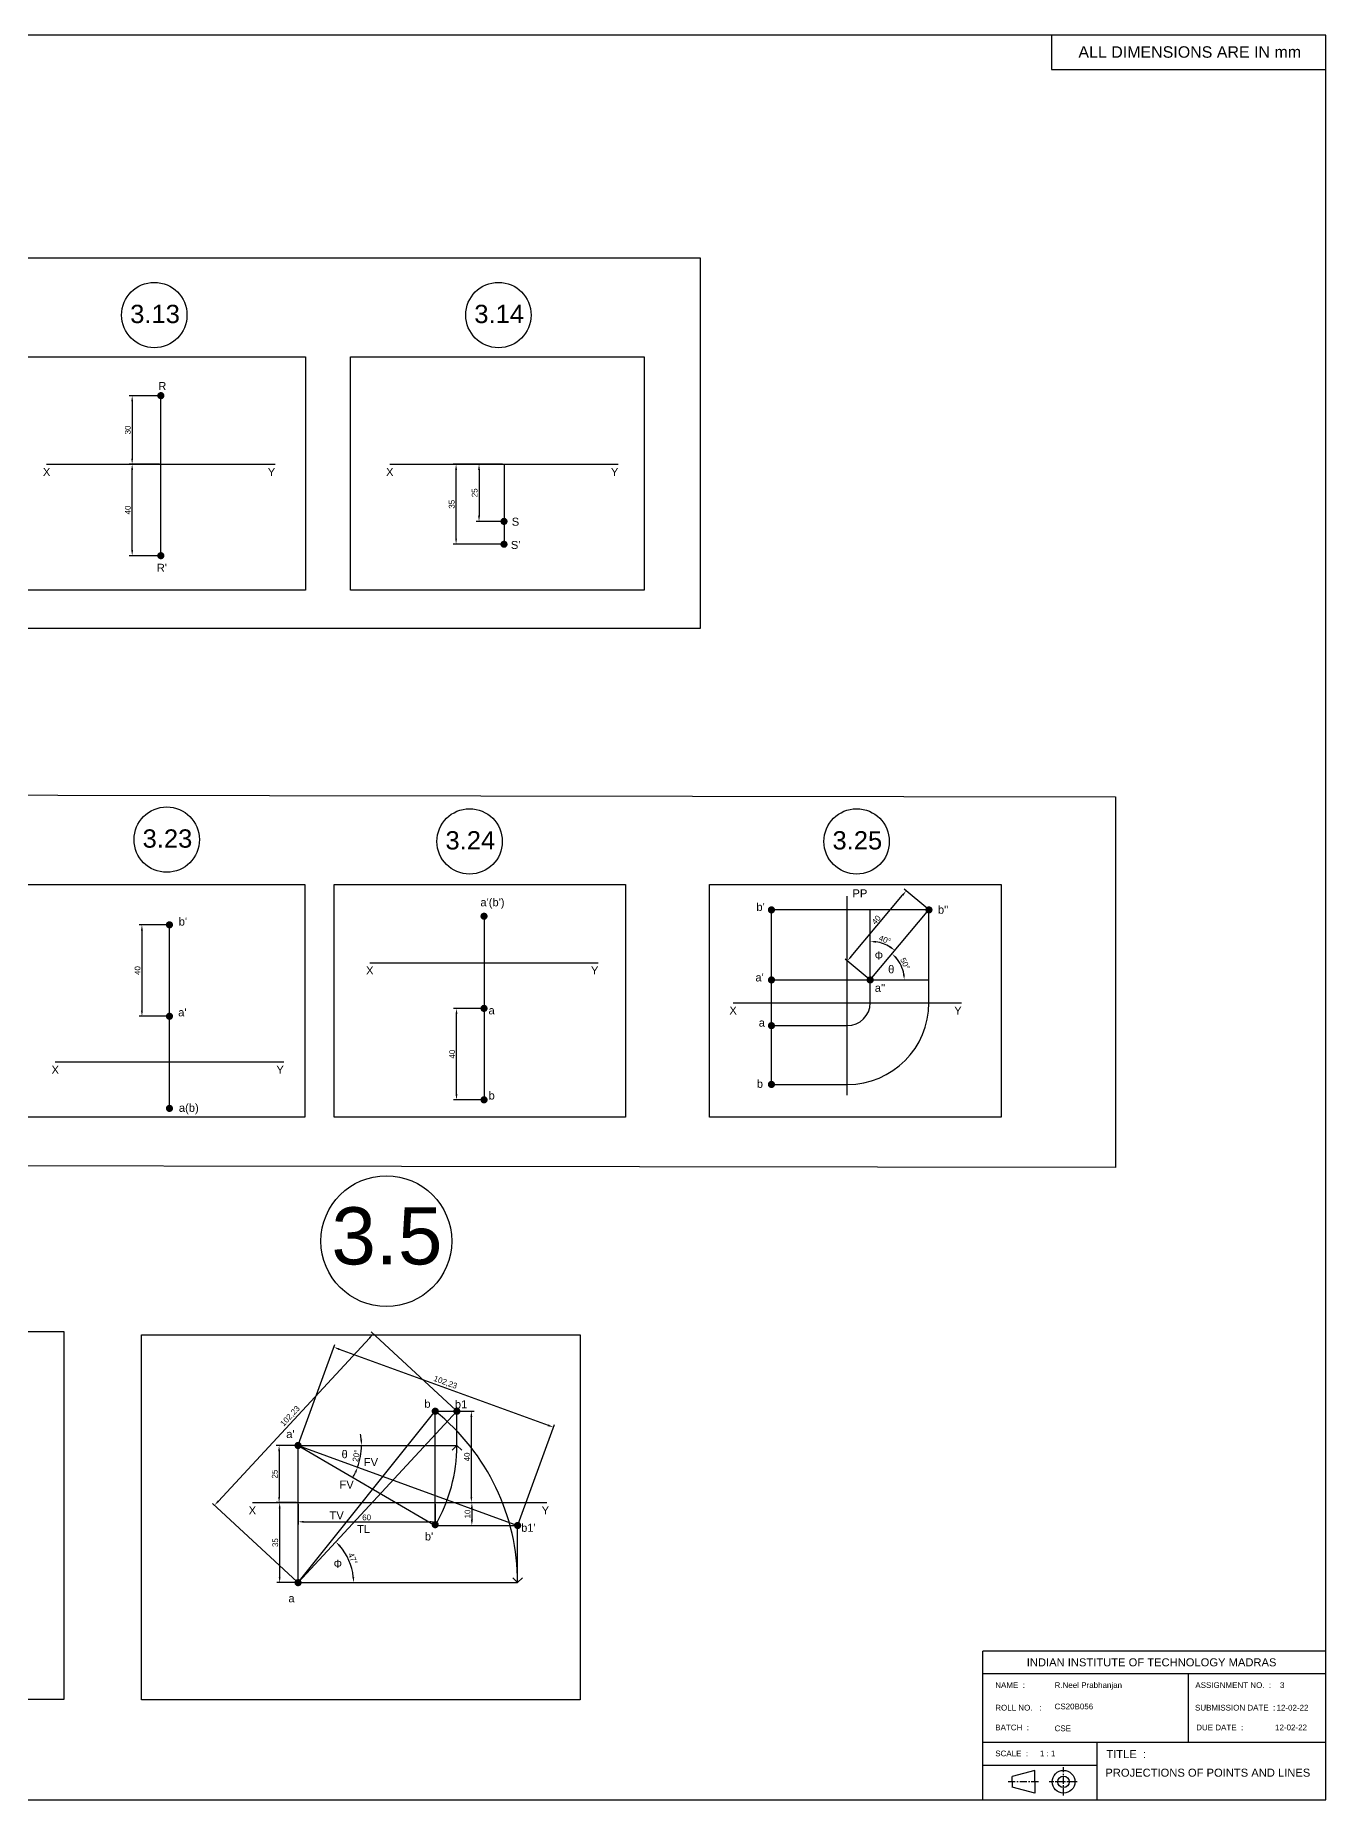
# Model space of a CAD drawing. Header units: millimetres. Extents: x 0 to 1004, y 0 to 772.
# Drawn here: x 439 to 1004, y 0 to 772 of the extents above; entities that cross this region are included whole.
import ezdxf

# ---------------------------------------------------------------- set-up
doc = ezdxf.new("R2010")
doc.units = ezdxf.units.MM
doc.header["$PDMODE"] = 33
doc.header["$PDSIZE"] = 4
doc.linetypes.add('CENTER', pattern=[50.8, 31.75, -6.35, 6.35, -6.35])
doc.styles.get("Standard").update_dxf_attribs({"font": 'arial.ttf'})
doc.dimstyles.new('ISO-25', dxfattribs={"dimtxt": 2.5, "dimasz": 2.5, "dimexe": 1.25, "dimexo": 0.625, "dimtad": 1, "dimtxsty": 'Standard', "dimcen": 2.5, "dimclrd": 3, "dimclre": 3, "dimclrt": 3, "dimadec": 0, "dimazin": 0, "dimtfac": 1, "dimtmove": 0, "dimatfit": 3, "dimfxl": 1, "dimarcsym": 0})

# ---------------------------------------------------------------- blocks, each defined once
blk = doc.blocks.new('*D5')
at = {"color": 3, "lineweight": -2, "transparency": 16777216}
for p, q in [((493.57, 614.2), (480.39, 614.2)), ((481.64, 611.7), (481.64, 586.7)), ((493.57, 584.2), (480.39, 584.2))]:
    blk.add_line(p, q, dxfattribs=at)
at = {"color": 3, "transparency": 16777216}
for points in [[(481.22, 611.7), (482.05, 611.7), (481.64, 614.2)], [(481.22, 586.7), (482.05, 586.7), (481.64, 584.2)]]:
    blk.add_solid(points, dxfattribs=at)
at = {"layer": 'Defpoints', "color": 0, "transparency": 16777216}
for p in [(494.2, 614.2), (481.64, 584.2), (494.2, 584.2)]:
    blk.add_point(p, dxfattribs=at)
at = {"color": 3, "transparency": 16777216, "insert": (479.74, 599.2), "char_height": 2.5, "attachment_point": 5, "rotation": 90}
blk.add_mtext('30', dxfattribs=at)
blk = doc.blocks.new('*D6')
at = {"color": 3, "lineweight": -2, "transparency": 16777216}
for p, q in [((493.57, 584.2), (480.39, 584.2)), ((481.64, 546.7), (481.64, 581.7)), ((493.57, 544.2), (480.39, 544.2))]:
    blk.add_line(p, q, dxfattribs=at)
at = {"color": 3, "transparency": 16777216}
for points in [[(481.22, 581.7), (482.05, 581.7), (481.64, 584.2)], [(481.22, 546.7), (482.05, 546.7), (481.64, 544.2)]]:
    blk.add_solid(points, dxfattribs=at)
at = {"layer": 'Defpoints', "color": 0, "transparency": 16777216}
for p in [(481.64, 584.2), (494.2, 584.2), (494.2, 544.2)]:
    blk.add_point(p, dxfattribs=at)
at = {"color": 3, "transparency": 16777216, "insert": (479.74, 564.2), "char_height": 2.5, "attachment_point": 5, "rotation": 90}
blk.add_mtext('40', dxfattribs=at)
blk = doc.blocks.new('*D7')
at = {"color": 3, "lineweight": -2, "transparency": 16777216}
for p, q in [((643.67, 584.2), (632.12, 584.2)), ((633.37, 581.7), (633.37, 561.7)), ((643.67, 559.2), (632.12, 559.2))]:
    blk.add_line(p, q, dxfattribs=at)
at = {"color": 3, "transparency": 16777216}
for points in [[(632.95, 581.7), (633.79, 581.7), (633.37, 584.2)], [(632.95, 561.7), (633.79, 561.7), (633.37, 559.2)]]:
    blk.add_solid(points, dxfattribs=at)
at = {"layer": 'Defpoints', "color": 0, "transparency": 16777216}
for p in [(644.3, 584.2), (633.37, 559.2), (644.3, 559.2)]:
    blk.add_point(p, dxfattribs=at)
at = {"color": 3, "transparency": 16777216, "insert": (631.47, 571.7), "char_height": 2.5, "attachment_point": 5, "rotation": 90}
blk.add_mtext('25', dxfattribs=at)
blk = doc.blocks.new('*D8')
at = {"color": 3, "lineweight": -2, "transparency": 16777216}
for p, q in [((643.67, 584.2), (622.08, 584.2)), ((623.33, 551.7), (623.33, 581.7)), ((643.67, 549.2), (622.08, 549.2))]:
    blk.add_line(p, q, dxfattribs=at)
at = {"color": 3, "transparency": 16777216}
for points in [[(622.92, 581.7), (623.75, 581.7), (623.33, 584.2)], [(622.92, 551.7), (623.75, 551.7), (623.33, 549.2)]]:
    blk.add_solid(points, dxfattribs=at)
at = {"layer": 'Defpoints', "color": 0, "transparency": 16777216}
for p in [(623.33, 584.2), (644.3, 584.2), (644.3, 549.2)]:
    blk.add_point(p, dxfattribs=at)
at = {"color": 3, "transparency": 16777216, "insert": (621.43, 566.7), "char_height": 2.5, "attachment_point": 5, "rotation": 90}
blk.add_mtext('35', dxfattribs=at)
blk = doc.blocks.new('*D13')
at = {"color": 3, "lineweight": -2, "transparency": 16777216}
for p, q in [((497.34, 382.72), (484.67, 382.72)), ((485.92, 380.22), (485.92, 345.22)), ((497.34, 342.72), (484.67, 342.72))]:
    blk.add_line(p, q, dxfattribs=at)
at = {"color": 3, "transparency": 16777216}
for points in [[(485.5, 380.22), (486.33, 380.22), (485.92, 382.72)], [(485.5, 345.22), (486.33, 345.22), (485.92, 342.72)]]:
    blk.add_solid(points, dxfattribs=at)
at = {"layer": 'Defpoints', "color": 0, "transparency": 16777216}
for p in [(497.96, 382.72), (485.92, 342.72), (497.96, 342.72)]:
    blk.add_point(p, dxfattribs=at)
at = {"color": 3, "transparency": 16777216, "insert": (484.01, 362.72), "char_height": 2.5, "attachment_point": 5, "rotation": 90}
blk.add_mtext('40', dxfattribs=at)
blk = doc.blocks.new('*D14')
at = {"color": 3, "lineweight": -2, "transparency": 16777216}
for p, q in [((634.94, 346.16), (622.26, 346.16)), ((623.51, 308.66), (623.51, 343.66)), ((634.94, 306.16), (622.26, 306.16))]:
    blk.add_line(p, q, dxfattribs=at)
at = {"color": 3, "transparency": 16777216}
for points in [[(623.1, 343.66), (623.93, 343.66), (623.51, 346.16)], [(623.1, 308.66), (623.93, 308.66), (623.51, 306.16)]]:
    blk.add_solid(points, dxfattribs=at)
at = {"layer": 'Defpoints', "color": 0, "transparency": 16777216}
for p in [(623.51, 346.16), (635.56, 346.16), (635.56, 306.16)]:
    blk.add_point(p, dxfattribs=at)
at = {"color": 3, "transparency": 16777216, "insert": (621.61, 326.16), "char_height": 2.5, "attachment_point": 5, "rotation": 90}
blk.add_mtext('40', dxfattribs=at)
blk = doc.blocks.new('*D40')
at = {"color": 3, "lineweight": -2, "transparency": 16777216}
blk.add_arc((804.48, 358.61), 14.92, 9.61258, 40.38742, dxfattribs=at)
at = {"color": 3, "transparency": 16777216}
for points in [[(815.55, 367.98), (816.13, 368.57), (814.07, 370.04)], [(819.6, 361.14), (818.77, 361.07), (819.4, 358.61)]]:
    blk.add_solid(points, dxfattribs=at)
at = {"layer": 'Defpoints', "color": 0, "transparency": 16777216}
for p in [(830.19, 389.25), (818.77, 362.89), (761.29, 358.61), (804.48, 358.61), (830.19, 358.61)]:
    blk.add_point(p, dxfattribs=at)
at = {"color": 3, "transparency": 16777216, "insert": (819.72, 365.72), "char_height": 2.5, "attachment_point": 5, "rotation": 295}
blk.add_mtext('50°', dxfattribs=at)
blk = doc.blocks.new('*D41')
at = {"color": 3, "lineweight": -2, "transparency": 16777216}
blk.add_arc((804.48, 358.61), 16.83, 58.51642, 81.48358, dxfattribs=at)
at = {"color": 3, "transparency": 16777216}
for points in [[(806.94, 374.85), (807, 375.68), (804.48, 375.45)], [(813.51, 373.31), (813.03, 372.63), (815.3, 371.51)]]:
    blk.add_solid(points, dxfattribs=at)
at = {"layer": 'Defpoints', "color": 0, "transparency": 16777216}
for p in [(804.48, 389.25), (830.19, 389.25), (812.03, 373.66), (804.48, 358.61), (804.48, 348.61)]:
    blk.add_point(p, dxfattribs=at)
at = {"color": 3, "transparency": 16777216, "insert": (810.89, 376.22), "char_height": 2.5, "attachment_point": 5, "rotation": 340}
blk.add_mtext('40°', dxfattribs=at)
blk = doc.blocks.new('*D42')
at = {"color": 3, "lineweight": -2, "transparency": 16777216}
for p, q in [((796.15, 368.86), (818.65, 395.67)), ((829.71, 389.66), (819.3, 398.39)), ((804, 359.01), (793.59, 367.75))]:
    blk.add_line(p, q, dxfattribs=at)
at = {"color": 3, "transparency": 16777216}
for points in [[(818.33, 395.94), (818.97, 395.41), (820.26, 397.59)], [(795.83, 369.13), (796.47, 368.59), (794.55, 366.95)]]:
    blk.add_solid(points, dxfattribs=at)
at = {"layer": 'Defpoints', "color": 0, "transparency": 16777216}
for p in [(820.26, 397.59), (830.19, 389.25), (804.48, 358.61)]:
    blk.add_point(p, dxfattribs=at)
at = {"color": 3, "transparency": 16777216, "insert": (807.12, 384.89), "char_height": 2.5, "attachment_point": 5, "rotation": 50}
blk.add_mtext('40', dxfattribs=at)
blk = doc.blocks.new('*D47')
at = {"color": 3, "lineweight": -2, "transparency": 16777216}
for p, q in [((519.37, 130.64), (585.43, 201.97)), ((623.21, 170.38), (586.21, 204.65)), ((553.75, 95.38), (516.75, 129.65))]:
    blk.add_line(p, q, dxfattribs=at)
at = {"color": 3, "transparency": 16777216}
for points in [[(585.13, 202.25), (585.74, 201.68), (587.13, 203.8)], [(519.06, 130.92), (519.67, 130.35), (517.67, 128.8)]]:
    blk.add_solid(points, dxfattribs=at)
at = {"layer": 'Defpoints', "color": 0, "transparency": 16777216}
for p in [(587.13, 203.8), (623.67, 169.96), (554.21, 94.96)]:
    blk.add_point(p, dxfattribs=at)
at = {"color": 3, "transparency": 16777216, "insert": (550.84, 167.75), "char_height": 2.5, "attachment_point": 5, "rotation": 47.19529}
blk.add_mtext('102,23', dxfattribs=at)
blk = doc.blocks.new('*D48')
at = {"color": 3, "lineweight": -2, "transparency": 16777216}
for p, q in [((554.42, 155.55), (570.3, 199.11)), ((572.22, 197.08), (663.57, 163.8)), ((650.47, 120.55), (666.35, 164.11))]:
    blk.add_line(p, q, dxfattribs=at)
at = {"color": 3, "transparency": 16777216}
for points in [[(572.36, 197.47), (572.08, 196.69), (569.87, 197.94)], [(663.71, 164.19), (663.43, 163.4), (665.92, 162.94)]]:
    blk.add_solid(points, dxfattribs=at)
at = {"layer": 'Defpoints', "color": 0, "transparency": 16777216}
for p in [(665.92, 162.94), (554.21, 154.96), (650.26, 119.96)]:
    blk.add_point(p, dxfattribs=at)
at = {"color": 3, "transparency": 16777216, "insert": (618.63, 182.44), "char_height": 2.5, "attachment_point": 5, "rotation": 339.97798}
blk.add_mtext('102,23', dxfattribs=at)
blk = doc.blocks.new('*D49')
at = {"color": 3, "lineweight": -2, "transparency": 16777216}
for p, q in [((554.21, 129.33), (554.21, 120.32)), ((614.21, 129.33), (614.21, 120.32)), ((556.71, 121.57), (611.71, 121.57))]:
    blk.add_line(p, q, dxfattribs=at)
at = {"color": 3, "transparency": 16777216}
for points in [[(556.71, 121.99), (556.71, 121.15), (554.21, 121.57)], [(611.71, 121.99), (611.71, 121.15), (614.21, 121.57)]]:
    blk.add_solid(points, dxfattribs=at)
at = {"layer": 'Defpoints', "color": 0, "transparency": 16777216}
for p in [(554.21, 129.96), (614.21, 129.96), (614.21, 121.57)]:
    blk.add_point(p, dxfattribs=at)
at = {"color": 3, "transparency": 16777216, "insert": (584.21, 123.47), "char_height": 2.5, "attachment_point": 5}
blk.add_mtext('60', dxfattribs=at)
blk = doc.blocks.new('*D50')
at = {"color": 3, "lineweight": -2, "transparency": 16777216}
for p, q in [((614.84, 129.96), (631.5, 129.96)), ((630.25, 127.46), (630.25, 122.46)), ((614.84, 119.96), (631.5, 119.96))]:
    blk.add_line(p, q, dxfattribs=at)
at = {"color": 3, "transparency": 16777216}
for points in [[(629.83, 127.46), (630.67, 127.46), (630.25, 129.96)], [(629.83, 122.46), (630.67, 122.46), (630.25, 119.96)]]:
    blk.add_solid(points, dxfattribs=at)
at = {"layer": 'Defpoints', "color": 0, "transparency": 16777216}
for p in [(614.21, 129.96), (614.21, 119.96), (630.25, 119.96)]:
    blk.add_point(p, dxfattribs=at)
at = {"color": 3, "transparency": 16777216, "insert": (628.35, 124.96), "char_height": 2.5, "attachment_point": 5, "rotation": 90}
blk.add_mtext('10', dxfattribs=at)
blk = doc.blocks.new('*D51')
at = {"color": 3, "lineweight": -2, "transparency": 16777216}
for p, q in [((614.84, 169.96), (631.27, 169.96)), ((630.02, 132.46), (630.02, 167.46)), ((614.84, 129.96), (631.27, 129.96))]:
    blk.add_line(p, q, dxfattribs=at)
at = {"color": 3, "transparency": 16777216}
for points in [[(629.6, 167.46), (630.43, 167.46), (630.02, 169.96)], [(629.6, 132.46), (630.43, 132.46), (630.02, 129.96)]]:
    blk.add_solid(points, dxfattribs=at)
at = {"layer": 'Defpoints', "color": 0, "transparency": 16777216}
for p in [(614.21, 169.96), (630.02, 169.96), (614.21, 129.96)]:
    blk.add_point(p, dxfattribs=at)
at = {"color": 3, "transparency": 16777216, "insert": (628.12, 149.96), "char_height": 2.5, "attachment_point": 5, "rotation": 90}
blk.add_mtext('40', dxfattribs=at)
blk = doc.blocks.new('*D52')
at = {"color": 3, "lineweight": -2, "transparency": 16777216}
for p, q in [((553.59, 154.96), (544.67, 154.96)), ((545.92, 152.46), (545.92, 132.46)), ((553.59, 129.96), (544.67, 129.96))]:
    blk.add_line(p, q, dxfattribs=at)
at = {"color": 3, "transparency": 16777216}
for points in [[(545.51, 152.46), (546.34, 152.46), (545.92, 154.96)], [(545.51, 132.46), (546.34, 132.46), (545.92, 129.96)]]:
    blk.add_solid(points, dxfattribs=at)
at = {"layer": 'Defpoints', "color": 0, "transparency": 16777216}
for p in [(554.21, 154.96), (545.92, 129.96), (554.21, 129.96)]:
    blk.add_point(p, dxfattribs=at)
at = {"color": 3, "transparency": 16777216, "insert": (544.02, 142.46), "char_height": 2.5, "attachment_point": 5, "rotation": 90}
blk.add_mtext('25', dxfattribs=at)
blk = doc.blocks.new('*D53')
at = {"color": 3, "lineweight": -2, "transparency": 16777216}
for p, q in [((553.59, 129.96), (544.91, 129.96)), ((546.16, 127.46), (546.16, 97.46)), ((553.59, 94.96), (544.91, 94.96))]:
    blk.add_line(p, q, dxfattribs=at)
at = {"color": 3, "transparency": 16777216}
for points in [[(545.74, 127.46), (546.57, 127.46), (546.16, 129.96)], [(545.74, 97.46), (546.57, 97.46), (546.16, 94.96)]]:
    blk.add_solid(points, dxfattribs=at)
at = {"layer": 'Defpoints', "color": 0, "transparency": 16777216}
for p in [(554.21, 129.96), (546.16, 94.96), (554.21, 94.96)]:
    blk.add_point(p, dxfattribs=at)
at = {"color": 3, "transparency": 16777216, "insert": (544.25, 112.46), "char_height": 2.5, "attachment_point": 5, "rotation": 90}
blk.add_mtext('35', dxfattribs=at)
blk = doc.blocks.new('*D54')
at = {"color": 3, "lineweight": -2, "transparency": 16777216}
for start, end in [(339.97798, 0), (5.16265, 10.32531), (329.65268, 334.81533)]:
    blk.add_arc((554.21, 154.96), 27.75, start, end, dxfattribs=at)
at = {"color": 3, "transparency": 16777216}
for points in [[(582.27, 157.47), (581.44, 157.44), (581.97, 154.96)], [(578.94, 143.31), (579.71, 142.99), (580.29, 145.46)]]:
    blk.add_solid(points, dxfattribs=at)
at = {"layer": 'Defpoints', "color": 0, "transparency": 16777216}
for p in [(554.21, 154.96), (554.21, 154.96), (623.67, 154.96), (581.22, 148.55), (650.26, 119.96)]:
    blk.add_point(p, dxfattribs=at)
at = {"color": 3, "transparency": 16777216, "insert": (579.67, 150.46), "char_height": 2.5, "attachment_point": 5, "rotation": 79.98899}
blk.add_mtext('20°', dxfattribs=at)
blk = doc.blocks.new('*D55')
at = {"color": 3, "lineweight": -2, "transparency": 16777216}
blk.add_arc((554.21, 94.96), 24.3, 5.89702, 41.29827, dxfattribs=at)
at = {"color": 3, "transparency": 16777216}
for points in [[(572.17, 110.71), (572.77, 111.29), (570.72, 112.79)], [(578.8, 97.48), (577.97, 97.43), (578.51, 94.96)]]:
    blk.add_solid(points, dxfattribs=at)
at = {"layer": 'Defpoints', "color": 0, "transparency": 16777216}
for p in [(623.67, 169.96), (577.6, 101.55), (554.21, 94.96), (554.21, 94.96), (650.26, 94.96)]:
    blk.add_point(p, dxfattribs=at)
at = {"color": 3, "transparency": 16777216, "insert": (578.2, 105.44), "char_height": 2.5, "attachment_point": 5, "rotation": 293.59764}
blk.add_mtext('47°', dxfattribs=at)

msp = doc.modelspace()

# ---------------------------------------------------------------- linework, layer by layer
for p, q in [((883.739, 771.85), (883.739, 756.85)), ((883.739, 756.85), (1003.739, 756.85)), ((444.2, 584.201), (444.2, 584.201)), ((594.297, 584.201), (594.297, 584.201)), ((761.288, 358.612), (761.288, 389.253)), ((804.478, 358.612), (830.189, 389.253)), ((497.963, 342.722), (497.963, 382.722)), ((585.561, 366.164), (585.561, 366.164)), ((744.478, 348.612), (744.478, 348.612)), ((635.561, 346.164), (635.561, 306.164)), ((761.288, 312.9), (761.288, 338.612)), ((447.963, 322.722), (447.963, 322.722)), ((614.211, 169.958), (623.673, 169.958)), ((623.673, 154.958), (623.673, 169.958)), ((554.211, 154.958), (623.673, 154.958)), ((623.673, 154.958), (621.552, 152.837)), ((623.673, 154.958), (625.794, 152.837)), ((534.211, 129.958), (534.211, 129.958)), ((623.673, 129.646), (623.673, 129.958)), ((614.211, 119.958), (650.258, 119.958)), ((650.258, 94.958), (650.258, 119.958)), ((554.211, 94.958), (650.258, 94.958)), ((650.258, 94.958), (648.136, 97.079)), ((650.258, 94.958), (652.379, 97.079)), ((853.739, 0), (853.739, 65)), ((1003.739, 65), (853.739, 65)), ((1003.739, 55), (853.739, 55)), ((943.739, 25), (943.739, 55)), ((1003.739, 25), (853.739, 25)), ((903.739, 0), (903.739, 25)), ((903.739, 15), (853.739, 15)), ((876.556, 12.843), (866.556, 10.163)), ((866.556, 7.843), (866.556, 10.163)), ((866.556, 7.843), (866.556, 5.522)), ((876.556, 7.843), (876.556, 12.843)), ((876.556, 7.843), (876.556, 2.843)), ((876.556, 2.843), (866.556, 5.522))]:
    msp.add_line(p, q)
at = {"color": 3}
for p, q in [((494.2, 544.201), (494.2, 614.201)), ((644.297, 584.201), (644.297, 549.201))]:
    msp.add_line(p, q, dxfattribs=at)
at = {"color": 1}
for p, q in [((444.2, 584.201), (544.2, 584.201)), ((594.297, 584.201), (694.297, 584.201)), ((794.478, 308.165), (794.478, 395.288)), ((585.561, 366.164), (685.561, 366.164)), ((744.478, 348.612), (844.478, 348.612)), ((447.963, 322.722), (547.963, 322.722)), ((534.211, 129.958), (662.977, 129.958))]:
    msp.add_line(p, q, dxfattribs=at)
at = {"color": 4}
for p, q in [((635.561, 386.472), (635.561, 346.164)), ((830.189, 389.253), (761.288, 389.253)), ((804.478, 348.612), (804.478, 389.253)), ((830.189, 348.612), (830.189, 389.253)), ((761.288, 358.612), (830.189, 358.612)), ((761.288, 338.612), (761.288, 358.612)), ((497.963, 302.414), (497.963, 342.722)), ((761.288, 338.612), (794.478, 338.612)), ((761.288, 312.9), (794.478, 312.9)), ((614.211, 119.958), (614.211, 169.958)), ((554.211, 94.958), (554.211, 154.958))]:
    msp.add_line(p, q, dxfattribs=at)
at = {"color": 6}
for p, q in [((554.211, 94.958), (614.211, 169.958)), ((554.211, 154.958), (614.211, 119.958))]:
    msp.add_line(p, q, dxfattribs=at)
at = {"color": 2}
for p, q in [((554.211, 94.958), (623.673, 169.958)), ((554.211, 154.958), (650.258, 119.958))]:
    msp.add_line(p, q, dxfattribs=at)
at = {"linetype": 'CENTER', "ltscale": 0.1}
for p, q in [((878.122, 7.843), (864.691, 7.843)), ((894.977, 7.843), (882.754, 7.843)), ((889.056, 1.861), (889.056, 14.214))]:
    msp.add_line(p, q, dxfattribs=at)
for points in [[(0, 0), (1003.739, 0), (1003.739, 771.85), (0, 771.85)], [(74.411, 674.56), (730.135, 674.56), (730.135, 512.289), (74.411, 512.289)], [(428.986, 631.203), (557.528, 631.203), (557.528, 529.122), (428.986, 529.122)], [(577.099, 631.203), (705.64, 631.203), (705.64, 529.122), (577.099, 529.122)], [(78.956, 440.038), (911.817, 438.769), (911.817, 276.498), (78.956, 277.767)], [(429.654, 400.393), (557.166, 400.393), (557.166, 298.586), (429.654, 298.586)], [(569.973, 400.393), (697.485, 400.393), (697.485, 298.586), (569.973, 298.586)], [(734.218, 400.393), (861.731, 400.393), (861.731, 298.586), (734.218, 298.586)], [(301.93, 204.786), (451.711, 204.786), (451.711, 43.783), (301.93, 43.783)], [(485.678, 203.371), (677.585, 203.371), (677.585, 43.704), (485.678, 43.704)]]:
    msp.add_lwpolyline(points, close=True)
at = {"const_width": 1.565}
for points in [[(493.417, 614.201, 1), (494.983, 614.201, 1)], [(643.515, 559.201, 1), (645.08, 559.201, 1)], [(643.515, 549.201, 1), (645.08, 549.201, 1)], [(493.417, 544.201, 1), (494.983, 544.201, 1)], [(634.778, 386.472, -1), (636.343, 386.472, -1)], [(760.505, 389.253, 1), (762.07, 389.253, 1)], [(829.407, 389.253, 1), (830.972, 389.253, 1)], [(497.18, 382.722, 1), (498.745, 382.722, 1)], [(760.505, 358.612, 1), (762.07, 358.612, 1)], [(803.695, 358.612, 1), (805.261, 358.612, 1)], [(634.778, 346.164, 1), (636.343, 346.164, 1)], [(497.18, 342.722, 1), (498.745, 342.722, 1)], [(760.505, 338.612, 1), (762.07, 338.612, 1)], [(760.505, 312.9, 1), (762.07, 312.9, 1)], [(497.18, 302.414, 1), (498.745, 302.414, 1)], [(634.778, 306.164, 1), (636.343, 306.164, 1)], [(613.428, 169.958, 1), (614.993, 169.958, 1)], [(622.89, 169.958, 1), (624.456, 169.958, 1)], [(553.428, 154.958, 1), (554.993, 154.958, 1)], [(613.428, 120.319, 1), (614.993, 120.319, 1)], [(649.475, 119.958, 1), (651.04, 119.958, 1)], [(553.428, 94.958, 1), (554.993, 94.958, 1)]]:
    msp.add_lwpolyline(points, format="xyb", close=True, dxfattribs=at)
for centre, radius in [((491.333, 649.468), 14.297), ((641.864, 649.468), 14.297), ((496.764, 419.989), 14.297), ((629.247, 419.201), 14.297), ((798.545, 419.201), 14.297), ((592.84, 244.356), 28.606), ((889.056, 7.843), 5), ((889.056, 7.843), 2.5)]:
    msp.add_circle(centre, radius)
at = {"color": 4}
for radius in [10, 35.712]:
    msp.add_arc((794.478, 348.612), radius, 270, 0, dxfattribs=at)
for centre, radius, start, end in [((554.211, 94.958), 96.047, 360, 51.340192), ((554.211, 154.958), 69.462, 329.743563, 0)]:
    msp.add_arc(centre, radius, start, end)

# ---------------------------------------------------------------- texts
for s, height, p in [('ALL DIMENSIONS ARE IN mm', 5, (895.556, 762.038)), ('3.13', 8, (480.778, 645.953)), ('3.14', 8, (631.309, 645.953)), ('R', 3.5, (493.069, 616.654)), ('X', 3.5, (442.597, 579.064)), ('Y', 3.5, (540.961, 579.064)), ('X', 3.5, (592.695, 579.064)), ('Y', 3.5, (691.058, 579.064)), ('S', 3.5, (647.687, 557.313)), ("S'", 3.5, (647.286, 547.151)), ("R'", 3.5, (492.409, 537.165)), ('3.23', 8, (486.209, 416.473)), ('3.24', 8, (618.692, 415.685)), ('3.25', 8, (787.99, 415.685)), ("a'(b')", 3.5, (633.973, 390.831)), ('PP', 3.5, (796.721, 394.737)), ("b'", 3.5, (502.014, 382.399)), ("b'", 3.5, (754.703, 388.781)), ("b''", 3.5, (834.094, 387.601)), ('Ф', 3.5, (806.437, 367.537)), ('X', 3.5, (583.958, 361.026)), ('Y', 3.5, (682.321, 361.026)), ('θ', 3.5, (812.319, 361.518)), ("a'", 3.5, (754.26, 357.967)), ("a''", 3.5, (806.499, 353.397)), ("a'", 3.5, (501.778, 342.694)), ('a', 3.5, (637.516, 343.574)), ('X', 3.5, (742.875, 343.474)), ('a', 3.5, (755.705, 338.171)), ('Y', 3.5, (841.239, 343.474)), ('X', 3.5, (446.36, 317.584)), ('Y', 3.5, (544.723, 317.584)), ('b', 3.5, (637.533, 306.299)), ('b', 3.5, (754.88, 311.436)), ('a(b)', 3.5, (502.067, 300.917)), ('3.5', 25, (568.82, 234.161)), ('b', 3.5, (609.453, 171.462)), ('b1', 3.5, (622.791, 171.217)), ("a'", 3.5, (549.032, 158.212)), ('θ', 3.5, (573.22, 149.379)), ('FV', 3.5, (582.959, 145.942)), ('FV', 3.5, (572.339, 136.123)), ('X', 3.5, (532.608, 124.82)), ('TV', 3.5, (567.962, 122.63)), ('Y', 3.5, (660.767, 124.82)), ('TL', 3.5, (579.983, 116.665)), ("b'", 3.5, (609.662, 113.43)), ("b1'", 3.5, (651.788, 117.206)), ('Ф', 3.5, (569.759, 101.437)), ('a', 3.5, (549.982, 86.363)), ('INDIAN INSTITUTE OF TECHNOLOGY MADRAS', 3.5, (872.985, 58.347)), ('NAME  :', 2.5, (859.188, 48.883)), ('R.Neel Prabhanjan', 2.5, (885.135, 48.883)), ('ASSIGNMENT NO.  :', 2.5, (946.707, 48.883)), ('3', 2.5, (983.724, 48.879)), ('ROLL NO.   :', 2.5, (859.188, 39.007)), ('CS20B056', 2.5, (885.135, 39.556)), ('SUBMISSION DATE  :', 2.5, (946.576, 39.007)), ('12-02-22', 2.5, (982.232, 39.007)), ('BATCH  :', 2.5, (859.188, 30.366)), ('CSE', 2.5, (885.135, 29.97)), ('DUE DATE  :', 2.5, (947.095, 30.366)), ('12-02-22', 2.5, (981.583, 30.366)), ('SCALE  :', 2.5, (859.188, 19.001)), ('1 : 1', 2.5, (878.736, 19.001)), ('TITLE  :', 3.5, (907.766, 18.188)), ('PROJECTIONS OF POINTS AND LINES', 3.5, (907.349, 10.072))]:
    msp.add_text(s, height=height).set_placement(p)

# ---------------------------------------------------------------- dimensions: what is measured, and where the dimension line sits
for base, p1, p2, angle, picture, middle in [((481.637, 584.201), (494.2, 614.201), (494.2, 584.201), 90, '*D5', (479.735, 599.201)), ((481.637, 584.201), (494.2, 544.201), (494.2, 584.201), 90, '*D6', (479.736, 564.201)), ((623.333, 584.201), (644.297, 549.201), (644.297, 584.201), 90, '*D8', (621.431, 566.701)), ((633.37, 559.201), (644.297, 584.201), (644.297, 559.201), 90, '*D7', (631.468, 571.701)), ((485.916, 342.722), (497.963, 382.722), (497.963, 342.722), 90, '*D13', (484.015, 362.722)), ((623.514, 346.164), (635.561, 306.164), (635.561, 346.164), 270, '*D14', (621.613, 326.164)), ((630.018, 169.958), (614.211, 129.958), (614.211, 169.958), 90, '*D51', (628.116, 149.958)), ((545.923, 129.958), (554.211, 154.958), (554.211, 129.958), 90, '*D52', (544.022, 142.458)), ((546.157, 94.958), (554.211, 129.958), (554.211, 94.958), 90, '*D53', (544.254, 112.458)), ((630.251, 119.958), (614.211, 129.958), (614.211, 119.958), 90, '*D50', (628.35, 124.958))]:
    dim = msp.add_linear_dim(base=base, p1=p1, p2=p2, angle=angle, dimstyle='ISO-25')
    dim.commit()
    dim.dimension.update_dxf_attribs({"geometry": picture, "text_midpoint": middle})
dim = msp.add_linear_dim(base=(820.257, 397.588), p1=(804.478, 358.612), p2=(830.189, 389.253), angle=50, dimstyle='ISO-25')
dim.commit()
dim.dimension.update_dxf_attribs({"geometry": '*D42', "text_midpoint": (808.58, 383.672), "dimtype": 161})
for base, line1, line2, picture, middle in [((818.77, 362.89), ((761.288, 358.612), (830.189, 358.612)), ((804.478, 358.612), (830.189, 389.253)), '*D40', (819.722, 365.72)), ((812.033, 373.656), ((804.478, 358.612), (830.189, 389.253)), ((804.478, 348.612), (804.478, 389.253)), '*D41', (810.886, 376.218)), ((577.601, 101.547), ((554.211, 94.958), (650.258, 94.958)), ((554.211, 94.958), (623.673, 169.958)), '*D55', (578.198, 105.437)), ((581.216, 148.55), ((554.211, 154.958), (623.673, 154.958)), ((554.211, 154.958), (650.258, 119.958)), '*D54', (579.67, 150.464))]:
    dim = msp.add_angular_dim_2l(base=base, line1=line1, line2=line2, dimstyle='ISO-25')
    dim.commit()
    dim.dimension.update_dxf_attribs({"geometry": picture, "text_midpoint": middle})
for p1, p2, distance, picture, middle in [((554.211, 94.958), (623.673, 169.958), 49.807, '*D47', (550.839, 167.748)), ((554.211, 154.958), (650.258, 119.958), 45.746, '*D48', (618.625, 182.438))]:
    dim = msp.add_aligned_dim(p1=p1, p2=p2, distance=distance, dimstyle='ISO-25')
    dim.commit()
    dim.dimension.update_dxf_attribs({"geometry": picture, "text_midpoint": middle})
dim = msp.add_linear_dim(base=(614.211, 121.569), p1=(554.211, 129.958), p2=(614.211, 129.958), dimstyle='ISO-25')
dim.commit()
dim.dimension.update_dxf_attribs({"geometry": '*D49', "text_midpoint": (584.211, 123.471)})

doc.saveas('drawing.dxf')
